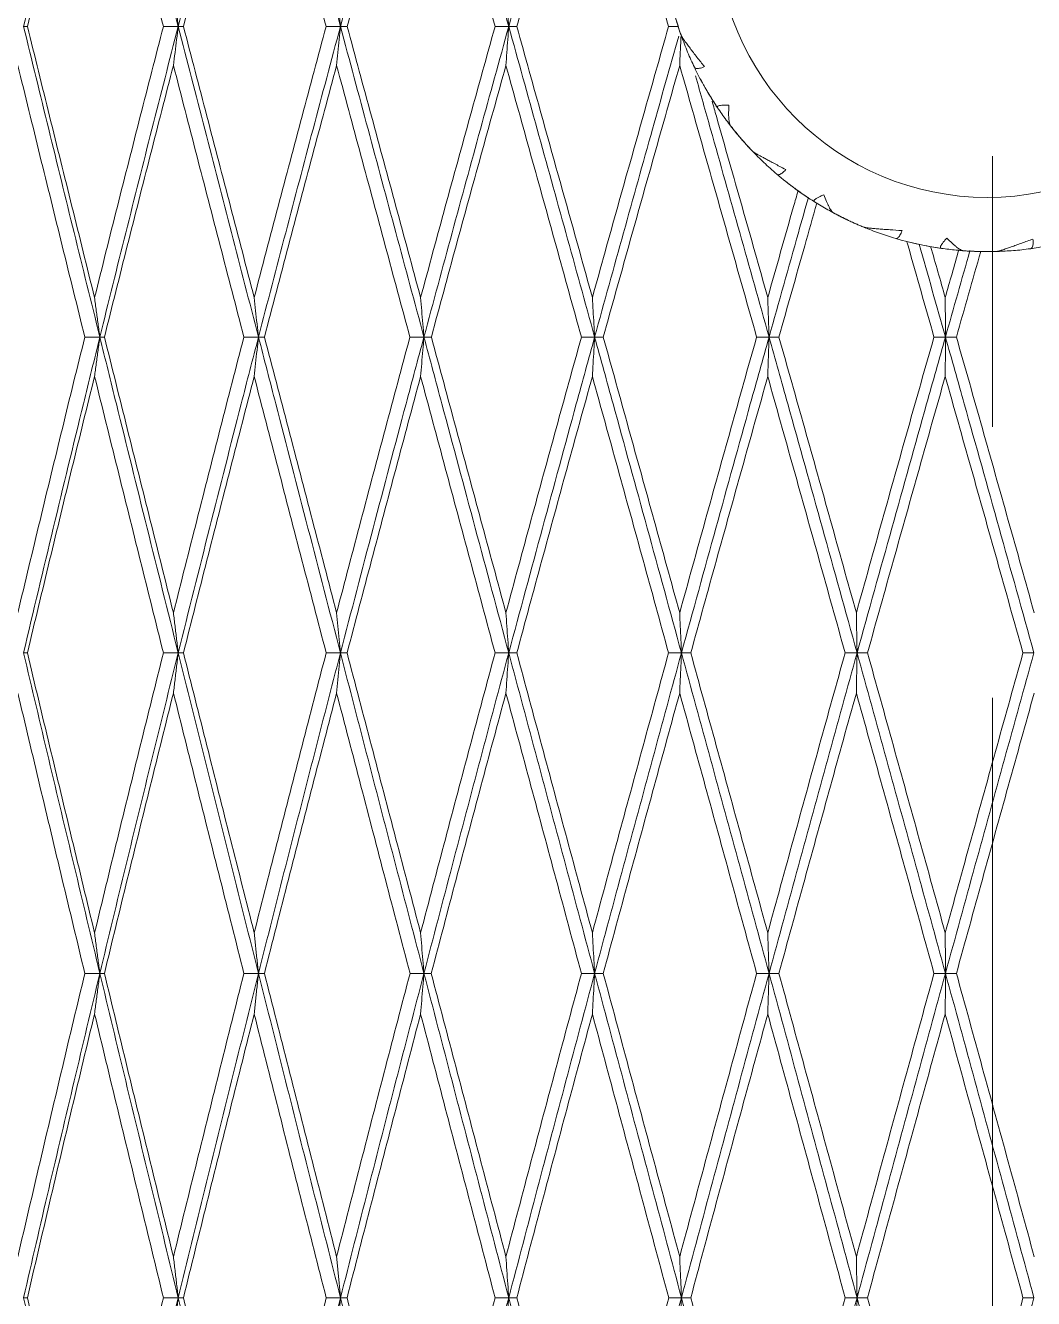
# Model space of a CAD drawing. Extents: x 1661 to 2451, y 0 to 579.
# Drawn here: x 1881.21 to 1890.52, y 438.95 to 450.7 of the extents above; entities that cross this region are included whole.
import ezdxf

# ---------------------------------------------------------------- set-up
doc = ezdxf.new("R2010")
doc.units = 0
doc.header["$LTSCALE"] = 10
doc.header["$MEASUREMENT"] = 0
doc.linetypes.add('CENTER', pattern=[2, 1.25, -0.25, 0.25, -0.25])
doc.layers.add('2', color=7, linetype='CONTINUOUS', true_color=0xffffff)
doc.layers.add('3', color=7, linetype='CONTINUOUS', true_color=0xffffff)
doc.layers.add('BODY', color=7, linetype='CONTINUOUS')

msp = doc.modelspace()

# ---------------------------------------------------------------- linework, layer by layer
at = {"layer": '2', "color": 7, "linetype": 'Continuous', "lineweight": 18}
for points in [[(1881.195, 450.695), (1881.272, 451.011), (1881.428, 451.642), (1881.663, 452.58), (1881.821, 453.199), (1881.9, 453.506)], [(1882.623, 450.695), (1882.542, 451.012), (1882.379, 451.643), (1882.138, 452.58), (1881.979, 453.198), (1881.9, 453.506)], [(1883.365, 453.506), (1883.282, 453.199), (1883.116, 452.58), (1882.869, 451.642), (1882.705, 451.011), (1882.623, 450.695)], [(1884.122, 450.695), (1884.036, 451.012), (1883.867, 451.643), (1883.614, 452.58), (1883.448, 453.198), (1883.365, 453.506)], [(1884.122, 450.695), (1884.207, 451.011), (1884.378, 451.642), (1884.635, 452.58), (1884.807, 453.199), (1884.893, 453.506)], [(1885.676, 450.695), (1885.588, 451.012), (1885.412, 451.643), (1885.151, 452.58), (1884.979, 453.198), (1884.893, 453.506)], [(1886.469, 453.506), (1886.381, 453.199), (1886.205, 452.58), (1885.94, 451.642), (1885.764, 451.011), (1885.676, 450.695)], [(1881.231, 450.695), (1881.299, 450.971), (1881.436, 451.521), (1881.643, 452.341), (1881.781, 452.883), (1881.851, 453.154)], [(1881.851, 453.154), (1881.921, 452.883), (1882.061, 452.341), (1882.272, 451.521), (1882.415, 450.971), (1882.486, 450.695)], [(1883.325, 453.154), (1883.252, 452.883), (1883.106, 452.341), (1882.889, 451.521), (1882.744, 450.971), (1882.672, 450.695)], [(1883.325, 453.154), (1883.398, 452.883), (1883.545, 452.341), (1883.766, 451.521), (1883.915, 450.971), (1883.989, 450.695)], [(1884.184, 450.695), (1884.259, 450.971), (1884.409, 451.521), (1884.635, 452.341), (1884.786, 452.883), (1884.862, 453.154)], [(1884.862, 453.154), (1884.938, 452.883), (1885.09, 452.341), (1885.319, 451.521), (1885.473, 450.971), (1885.55, 450.695)], [(1886.448, 453.154), (1886.37, 452.883), (1886.215, 452.341), (1885.982, 451.521), (1885.827, 450.971), (1885.75, 450.695)], [(1886.448, 453.154), (1886.526, 452.883), (1886.682, 452.341), (1886.916, 451.521), (1887.073, 450.971), (1887.152, 450.695)], [(1882.623, 450.695), (1882.619, 450.735), (1882.609, 450.814), (1882.594, 450.934), (1882.584, 451.013), (1882.579, 451.053)], [(1884.086, 451.053), (1884.09, 451.013), (1884.098, 450.934), (1884.11, 450.814), (1884.118, 450.735), (1884.122, 450.695)], [(1885.676, 450.695), (1885.673, 450.735), (1885.667, 450.814), (1885.658, 450.934), (1885.653, 451.013), (1885.65, 451.053)], [(1881.195, 450.695), (1881.199, 450.695), (1881.207, 450.695), (1881.219, 450.695), (1881.227, 450.695), (1881.231, 450.695)], [(1881.195, 450.695), (1881.272, 450.38), (1881.427, 449.748), (1881.661, 448.792), (1881.82, 448.15), (1881.9, 447.827)], [(1881.231, 450.695), (1881.299, 450.419), (1881.435, 449.867), (1881.642, 449.032), (1881.781, 448.473), (1881.851, 448.192)], [(1881.851, 448.192), (1881.921, 448.473), (1882.061, 449.032), (1882.273, 449.867), (1882.415, 450.419), (1882.486, 450.695)], [(1881.9, 447.827), (1881.979, 448.149), (1882.139, 448.792), (1882.38, 449.748), (1882.542, 450.38), (1882.623, 450.695)], [(1882.486, 450.695), (1882.501, 450.695), (1882.532, 450.695), (1882.578, 450.695), (1882.608, 450.695), (1882.623, 450.695)], [(1882.623, 450.695), (1882.619, 450.655), (1882.609, 450.575), (1882.594, 450.455), (1882.584, 450.375), (1882.579, 450.335)], [(1882.672, 450.695), (1882.667, 450.695), (1882.656, 450.695), (1882.64, 450.695), (1882.629, 450.695), (1882.623, 450.695)], [(1883.365, 447.827), (1883.281, 448.15), (1883.115, 448.792), (1882.868, 449.748), (1882.705, 450.38), (1882.623, 450.695)], [(1882.672, 450.695), (1882.744, 450.419), (1882.888, 449.867), (1883.106, 449.032), (1883.252, 448.473), (1883.325, 448.192)], [(1883.989, 450.695), (1883.915, 450.419), (1883.767, 449.867), (1883.545, 449.032), (1883.398, 448.473), (1883.325, 448.192)], [(1884.122, 450.695), (1884.037, 450.38), (1883.868, 449.748), (1883.616, 448.792), (1883.448, 448.149), (1883.365, 447.827)], [(1884.122, 450.695), (1884.107, 450.695), (1884.078, 450.695), (1884.033, 450.695), (1884.004, 450.695), (1883.989, 450.695)], [(1884.122, 450.695), (1884.118, 450.655), (1884.11, 450.575), (1884.098, 450.455), (1884.09, 450.375), (1884.086, 450.335)], [(1884.122, 450.695), (1884.129, 450.695), (1884.142, 450.695), (1884.163, 450.695), (1884.177, 450.695), (1884.184, 450.695)], [(1884.122, 450.695), (1884.206, 450.38), (1884.376, 449.748), (1884.633, 448.792), (1884.806, 448.15), (1884.893, 447.827)], [(1884.184, 450.695), (1884.258, 450.419), (1884.408, 449.867), (1884.634, 449.032), (1884.786, 448.473), (1884.862, 448.192)], [(1884.862, 448.192), (1884.938, 448.473), (1885.09, 449.032), (1885.319, 449.867), (1885.473, 450.419), (1885.55, 450.695)], [(1884.893, 447.827), (1884.979, 448.149), (1885.153, 448.792), (1885.414, 449.748), (1885.589, 450.38), (1885.676, 450.695)], [(1885.55, 450.695), (1885.564, 450.695), (1885.592, 450.695), (1885.634, 450.695), (1885.662, 450.695), (1885.676, 450.695)], [(1885.676, 450.695), (1885.673, 450.655), (1885.667, 450.575), (1885.658, 450.455), (1885.653, 450.375), (1885.65, 450.335)], [(1885.75, 450.695), (1885.742, 450.695), (1885.725, 450.695), (1885.701, 450.695), (1885.684, 450.695), (1885.676, 450.695)], [(1886.469, 447.827), (1886.38, 448.15), (1886.203, 448.792), (1885.938, 449.748), (1885.763, 450.38), (1885.676, 450.695)], [(1885.75, 450.695), (1885.827, 450.419), (1885.981, 449.867), (1886.214, 449.032), (1886.37, 448.473), (1886.448, 448.192)], [(1887.152, 450.695), (1887.074, 450.419), (1886.917, 449.867), (1886.682, 449.032), (1886.526, 448.473), (1886.448, 448.192)], [(1881.142, 450.335), (1881.21, 450.059), (1881.346, 449.505), (1881.552, 448.669), (1881.691, 448.108), (1881.761, 447.827)], [(1882.579, 450.335), (1882.508, 450.059), (1882.365, 449.505), (1882.153, 448.669), (1882.012, 448.108), (1881.942, 447.827)], [(1882.579, 450.335), (1882.651, 450.059), (1882.794, 449.505), (1883.011, 448.669), (1883.157, 448.108), (1883.23, 447.827)], [(1884.086, 450.335), (1884.012, 450.059), (1883.863, 449.505), (1883.641, 448.669), (1883.494, 448.108), (1883.42, 447.827)], [(1884.086, 450.335), (1884.161, 450.059), (1884.31, 449.505), (1884.536, 448.669), (1884.687, 448.108), (1884.763, 447.827)], [(1885.65, 450.335), (1885.573, 450.059), (1885.419, 449.505), (1885.189, 448.669), (1885.037, 448.108), (1884.961, 447.827)], [(1885.65, 450.335), (1885.727, 450.059), (1885.881, 449.505), (1886.113, 448.669), (1886.269, 448.108), (1886.347, 447.827)], [(1887.255, 450.335), (1887.176, 450.059), (1887.019, 449.505), (1886.784, 448.669), (1886.627, 448.108), (1886.549, 447.827)], [(1887.255, 450.335), (1887.333, 450.059), (1887.49, 449.505), (1887.727, 448.669), (1887.886, 448.108), (1887.965, 447.827)], [(1889.709, 447.827), (1889.628, 448.114), (1889.547, 448.399), (1889.467, 448.684)], [(1889.572, 448.664), (1889.617, 448.507), (1889.662, 448.35), (1889.707, 448.192)], [(1889.832, 448.631), (1889.79, 448.485), (1889.749, 448.338), (1889.707, 448.192)], [(1889.935, 448.625), (1889.86, 448.36), (1889.784, 448.094), (1889.709, 447.827)], [(1890.035, 448.617), (1889.96, 448.354), (1889.885, 448.091), (1889.81, 447.827)], [(1881.851, 448.192), (1881.856, 448.151), (1881.867, 448.07), (1881.883, 447.949), (1881.894, 447.868), (1881.9, 447.827)], [(1883.325, 448.192), (1883.329, 448.151), (1883.338, 448.07), (1883.351, 447.949), (1883.36, 447.868), (1883.365, 447.827)], [(1884.862, 448.192), (1884.865, 448.151), (1884.872, 448.07), (1884.882, 447.949), (1884.889, 447.868), (1884.893, 447.827)], [(1886.448, 448.192), (1886.45, 448.151), (1886.455, 448.07), (1886.462, 447.949), (1886.467, 447.868), (1886.469, 447.827)], [(1888.068, 448.192), (1888.069, 448.151), (1888.072, 448.07), (1888.076, 447.949), (1888.078, 447.868), (1888.08, 447.827)], [(1889.707, 448.192), (1889.707, 448.151), (1889.708, 448.07), (1889.708, 447.949), (1889.709, 447.868), (1889.709, 447.827)], [(1881.142, 445.28), (1881.21, 445.566), (1881.347, 446.135), (1881.553, 446.984), (1881.691, 447.547), (1881.761, 447.827)], [(1881.761, 447.827), (1881.776, 447.827), (1881.807, 447.827), (1881.853, 447.827), (1881.884, 447.827), (1881.9, 447.827)], [(1881.9, 447.827), (1881.894, 447.786), (1881.883, 447.705), (1881.867, 447.583), (1881.856, 447.502), (1881.851, 447.462)], [(1881.942, 447.827), (1881.937, 447.827), (1881.928, 447.827), (1881.914, 447.827), (1881.904, 447.827), (1881.9, 447.827)], [(1881.942, 447.827), (1882.012, 447.547), (1882.152, 446.984), (1882.365, 446.135), (1882.507, 445.566), (1882.579, 445.28)], [(1883.23, 447.827), (1883.157, 447.547), (1883.012, 446.984), (1882.795, 446.135), (1882.651, 445.566), (1882.579, 445.28)], [(1883.365, 447.827), (1883.35, 447.827), (1883.32, 447.827), (1883.275, 447.827), (1883.245, 447.827), (1883.23, 447.827)], [(1883.365, 447.827), (1883.36, 447.786), (1883.351, 447.705), (1883.338, 447.583), (1883.329, 447.502), (1883.325, 447.462)], [(1883.42, 447.827), (1883.414, 447.827), (1883.402, 447.827), (1883.383, 447.827), (1883.371, 447.827), (1883.365, 447.827)], [(1883.42, 447.827), (1883.493, 447.547), (1883.64, 446.984), (1883.863, 446.135), (1884.012, 445.566), (1884.086, 445.28)], [(1884.086, 445.28), (1884.161, 445.566), (1884.311, 446.135), (1884.537, 446.984), (1884.688, 447.547), (1884.763, 447.827)], [(1884.763, 447.827), (1884.778, 447.827), (1884.806, 447.827), (1884.85, 447.827), (1884.878, 447.827), (1884.893, 447.827)], [(1884.893, 447.827), (1884.889, 447.786), (1884.882, 447.705), (1884.872, 447.583), (1884.865, 447.502), (1884.862, 447.462)], [(1884.961, 447.827), (1884.953, 447.827), (1884.938, 447.827), (1884.915, 447.827), (1884.9, 447.827), (1884.893, 447.827)], [(1884.961, 447.827), (1885.037, 447.547), (1885.189, 446.984), (1885.419, 446.135), (1885.573, 445.566), (1885.65, 445.28)], [(1886.347, 447.827), (1886.269, 447.547), (1886.114, 446.984), (1885.881, 446.135), (1885.727, 445.566), (1885.65, 445.28)], [(1886.469, 447.827), (1886.456, 447.827), (1886.428, 447.827), (1886.388, 447.827), (1886.36, 447.827), (1886.347, 447.827)], [(1886.469, 447.827), (1886.467, 447.786), (1886.462, 447.705), (1886.455, 447.583), (1886.45, 447.502), (1886.448, 447.462)], [(1886.549, 447.827), (1886.54, 447.827), (1886.523, 447.827), (1886.496, 447.827), (1886.478, 447.827), (1886.469, 447.827)], [(1886.549, 447.827), (1886.627, 447.547), (1886.783, 446.984), (1887.018, 446.135), (1887.176, 445.566), (1887.255, 445.28)], [(1887.255, 445.28), (1887.333, 445.566), (1887.491, 446.135), (1887.728, 446.984), (1887.886, 447.547), (1887.965, 447.827)], [(1887.965, 447.827), (1887.978, 447.827), (1888.003, 447.827), (1888.042, 447.827), (1888.067, 447.827), (1888.08, 447.827)], [(1888.08, 447.827), (1888.078, 447.786), (1888.076, 447.705), (1888.072, 447.583), (1888.069, 447.502), (1888.068, 447.462)], [(1888.171, 447.827), (1888.161, 447.827), (1888.14, 447.827), (1888.11, 447.827), (1888.09, 447.827), (1888.08, 447.827)], [(1888.171, 447.827), (1888.25, 447.547), (1888.409, 446.984), (1888.647, 446.135), (1888.806, 445.566), (1888.886, 445.28)], [(1889.603, 447.827), (1889.523, 447.547), (1889.364, 446.984), (1889.125, 446.135), (1888.966, 445.566), (1888.886, 445.28)], [(1889.709, 447.827), (1889.697, 447.827), (1889.674, 447.827), (1889.638, 447.827), (1889.615, 447.827), (1889.603, 447.827)], [(1889.709, 447.827), (1889.709, 447.786), (1889.708, 447.705), (1889.708, 447.583), (1889.707, 447.502), (1889.707, 447.462)], [(1889.81, 447.827), (1889.799, 447.827), (1889.777, 447.827), (1889.743, 447.827), (1889.72, 447.827), (1889.709, 447.827)], [(1889.81, 447.827), (1889.89, 447.547), (1890.05, 446.984), (1890.289, 446.135), (1890.449, 445.566), (1890.529, 445.28)], [(1881.851, 447.462), (1881.781, 447.181), (1881.642, 446.617), (1881.436, 445.766), (1881.299, 445.196), (1881.23, 444.91)], [(1881.851, 447.462), (1881.921, 447.181), (1882.061, 446.617), (1882.273, 445.766), (1882.415, 445.196), (1882.486, 444.91)], [(1883.325, 447.462), (1883.252, 447.181), (1883.106, 446.617), (1882.888, 445.766), (1882.744, 445.196), (1882.672, 444.91)], [(1883.325, 447.462), (1883.398, 447.181), (1883.545, 446.617), (1883.766, 445.766), (1883.915, 445.196), (1883.99, 444.91)], [(1884.862, 447.462), (1884.786, 447.181), (1884.635, 446.617), (1884.409, 445.766), (1884.258, 445.196), (1884.183, 444.91)], [(1884.862, 447.462), (1884.938, 447.181), (1885.09, 446.617), (1885.319, 445.766), (1885.473, 445.196), (1885.55, 444.91)], [(1886.448, 447.462), (1886.37, 447.181), (1886.214, 446.617), (1885.982, 445.766), (1885.827, 445.196), (1885.75, 444.91)], [(1886.448, 447.462), (1886.526, 447.181), (1886.682, 446.617), (1886.917, 445.766), (1887.074, 445.196), (1887.152, 444.91)], [(1888.068, 447.462), (1887.989, 447.181), (1887.831, 446.617), (1887.593, 445.766), (1887.436, 445.196), (1887.357, 444.91)], [(1888.068, 447.462), (1888.147, 447.181), (1888.305, 446.617), (1888.544, 445.766), (1888.703, 445.196), (1888.783, 444.91)], [(1889.707, 447.462), (1889.627, 447.181), (1889.468, 446.617), (1889.229, 445.766), (1889.069, 445.196), (1888.989, 444.91)], [(1889.707, 447.462), (1889.786, 447.181), (1889.946, 446.617), (1890.185, 445.766), (1890.345, 445.196), (1890.425, 444.91)], [(1882.579, 445.28), (1882.584, 445.239), (1882.594, 445.157), (1882.609, 445.034), (1882.619, 444.952), (1882.623, 444.91)], [(1884.086, 445.28), (1884.09, 445.239), (1884.098, 445.157), (1884.11, 445.034), (1884.118, 444.952), (1884.122, 444.91)], [(1885.65, 445.28), (1885.653, 445.239), (1885.658, 445.157), (1885.667, 445.034), (1885.673, 444.952), (1885.676, 444.91)], [(1887.255, 445.28), (1887.256, 445.239), (1887.26, 445.157), (1887.266, 445.034), (1887.269, 444.952), (1887.271, 444.91)], [(1888.886, 445.28), (1888.887, 445.239), (1888.888, 445.157), (1888.891, 445.034), (1888.892, 444.952), (1888.893, 444.91)], [(1881.23, 444.91), (1881.226, 444.91), (1881.219, 444.91), (1881.207, 444.91), (1881.199, 444.91), (1881.195, 444.91)], [(1881.195, 444.91), (1881.272, 444.585), (1881.427, 443.931), (1881.662, 442.945), (1881.82, 442.283), (1881.9, 441.951)], [(1881.23, 444.91), (1881.298, 444.625), (1881.435, 444.054), (1881.642, 443.192), (1881.781, 442.615), (1881.851, 442.326)], [(1881.851, 442.326), (1881.921, 442.615), (1882.061, 443.192), (1882.273, 444.054), (1882.415, 444.625), (1882.486, 444.91)], [(1881.9, 441.951), (1881.979, 442.283), (1882.139, 442.944), (1882.38, 443.932), (1882.542, 444.585), (1882.623, 444.91)], [(1882.486, 444.91), (1882.502, 444.91), (1882.532, 444.91), (1882.578, 444.91), (1882.608, 444.91), (1882.623, 444.91)], [(1882.623, 444.91), (1882.619, 444.869), (1882.609, 444.787), (1882.594, 444.663), (1882.584, 444.581), (1882.579, 444.54)], [(1882.672, 444.91), (1882.667, 444.91), (1882.656, 444.91), (1882.64, 444.91), (1882.629, 444.91), (1882.623, 444.91)], [(1883.365, 441.951), (1883.281, 442.283), (1883.115, 442.945), (1882.868, 443.931), (1882.705, 444.585), (1882.623, 444.91)], [(1882.672, 444.91), (1882.744, 444.625), (1882.888, 444.054), (1883.105, 443.192), (1883.252, 442.615), (1883.325, 442.326)], [(1883.99, 444.91), (1883.915, 444.625), (1883.767, 444.054), (1883.545, 443.192), (1883.398, 442.615), (1883.325, 442.326)], [(1884.122, 444.91), (1884.037, 444.585), (1883.868, 443.932), (1883.616, 442.944), (1883.448, 442.283), (1883.365, 441.951)], [(1884.122, 444.91), (1884.107, 444.91), (1884.078, 444.91), (1884.034, 444.91), (1884.004, 444.91), (1883.99, 444.91)], [(1884.122, 444.91), (1884.118, 444.869), (1884.11, 444.787), (1884.098, 444.663), (1884.09, 444.581), (1884.086, 444.54)], [(1884.183, 444.91), (1884.177, 444.91), (1884.163, 444.91), (1884.142, 444.91), (1884.129, 444.91), (1884.122, 444.91)], [(1884.122, 444.91), (1884.206, 444.585), (1884.376, 443.931), (1884.633, 442.945), (1884.806, 442.283), (1884.893, 441.951)], [(1884.183, 444.91), (1884.258, 444.625), (1884.408, 444.054), (1884.634, 443.192), (1884.786, 442.615), (1884.862, 442.326)], [(1884.862, 442.326), (1884.938, 442.615), (1885.09, 443.192), (1885.32, 444.054), (1885.473, 444.625), (1885.55, 444.91)], [(1884.893, 441.951), (1884.979, 442.283), (1885.153, 442.944), (1885.414, 443.932), (1885.588, 444.585), (1885.676, 444.91)], [(1885.55, 444.91), (1885.564, 444.91), (1885.592, 444.91), (1885.634, 444.91), (1885.662, 444.91), (1885.676, 444.91)], [(1885.676, 444.91), (1885.673, 444.869), (1885.667, 444.787), (1885.658, 444.663), (1885.653, 444.581), (1885.65, 444.54)], [(1885.75, 444.91), (1885.742, 444.91), (1885.725, 444.91), (1885.7, 444.91), (1885.684, 444.91), (1885.676, 444.91)], [(1886.469, 441.951), (1886.38, 442.283), (1886.203, 442.945), (1885.939, 443.931), (1885.763, 444.585), (1885.676, 444.91)], [(1885.75, 444.91), (1885.827, 444.625), (1885.981, 444.054), (1886.214, 443.192), (1886.37, 442.615), (1886.448, 442.326)], [(1887.152, 444.91), (1887.074, 444.625), (1886.917, 444.054), (1886.682, 443.192), (1886.526, 442.615), (1886.448, 442.326)], [(1887.271, 444.91), (1887.182, 444.585), (1887.004, 443.932), (1886.736, 442.944), (1886.558, 442.283), (1886.469, 441.951)], [(1887.271, 444.91), (1887.258, 444.91), (1887.232, 444.91), (1887.192, 444.91), (1887.166, 444.91), (1887.152, 444.91)], [(1887.271, 444.91), (1887.269, 444.869), (1887.266, 444.787), (1887.26, 444.663), (1887.256, 444.581), (1887.255, 444.54)], [(1887.357, 444.91), (1887.347, 444.91), (1887.328, 444.91), (1887.3, 444.91), (1887.281, 444.91), (1887.271, 444.91)], [(1887.271, 444.91), (1887.36, 444.585), (1887.539, 443.931), (1887.809, 442.945), (1887.989, 442.283), (1888.08, 441.951)], [(1887.357, 444.91), (1887.435, 444.625), (1887.593, 444.054), (1887.83, 443.192), (1887.988, 442.615), (1888.068, 442.326)], [(1888.068, 442.326), (1888.147, 442.615), (1888.306, 443.192), (1888.544, 444.054), (1888.703, 444.625), (1888.783, 444.91)], [(1888.08, 441.951), (1888.17, 442.283), (1888.351, 442.944), (1888.622, 443.932), (1888.803, 444.585), (1888.893, 444.91)], [(1888.783, 444.91), (1888.795, 444.91), (1888.819, 444.91), (1888.856, 444.91), (1888.881, 444.91), (1888.893, 444.91)], [(1888.893, 444.91), (1888.892, 444.869), (1888.891, 444.787), (1888.888, 444.663), (1888.887, 444.581), (1888.886, 444.54)], [(1889.709, 441.951), (1889.618, 442.283), (1889.436, 442.945), (1889.164, 443.931), (1888.983, 444.585), (1888.893, 444.91)], [(1888.989, 444.91), (1888.979, 444.91), (1888.957, 444.91), (1888.925, 444.91), (1888.904, 444.91), (1888.893, 444.91)], [(1888.989, 444.91), (1889.069, 444.625), (1889.228, 444.054), (1889.467, 443.192), (1889.627, 442.615), (1889.707, 442.326)], [(1890.425, 444.91), (1890.345, 444.625), (1890.186, 444.054), (1889.946, 443.192), (1889.787, 442.615), (1889.707, 442.326)], [(1890.526, 444.91), (1890.436, 444.585), (1890.254, 443.932), (1889.982, 442.944), (1889.8, 442.283), (1889.709, 441.951)], [(1890.526, 444.91), (1890.515, 444.91), (1890.492, 444.91), (1890.459, 444.91), (1890.436, 444.91), (1890.425, 444.91)], [(1881.142, 444.54), (1881.21, 444.254), (1881.346, 443.682), (1881.552, 442.819), (1881.691, 442.241), (1881.761, 441.951)], [(1882.579, 444.54), (1882.508, 444.254), (1882.365, 443.682), (1882.153, 442.819), (1882.012, 442.241), (1881.942, 441.951)], [(1882.579, 444.54), (1882.651, 444.254), (1882.794, 443.682), (1883.011, 442.819), (1883.157, 442.241), (1883.23, 441.951)], [(1884.086, 444.54), (1884.012, 444.254), (1883.863, 443.682), (1883.641, 442.819), (1883.493, 442.241), (1883.42, 441.951)], [(1884.086, 444.54), (1884.161, 444.254), (1884.311, 443.682), (1884.536, 442.819), (1884.688, 442.241), (1884.764, 441.951)], [(1885.65, 444.54), (1885.573, 444.254), (1885.419, 443.682), (1885.189, 442.819), (1885.037, 442.241), (1884.96, 441.951)], [(1885.65, 444.54), (1885.727, 444.254), (1885.881, 443.682), (1886.113, 442.819), (1886.269, 442.241), (1886.347, 441.951)], [(1887.255, 444.54), (1887.176, 444.254), (1887.019, 443.682), (1886.784, 442.819), (1886.627, 442.241), (1886.549, 441.951)], [(1887.255, 444.54), (1887.333, 444.254), (1887.491, 443.682), (1887.727, 442.819), (1887.886, 442.241), (1887.965, 441.951)], [(1888.886, 444.54), (1888.806, 444.254), (1888.647, 443.682), (1888.409, 442.819), (1888.25, 442.241), (1888.171, 441.951)], [(1888.886, 444.54), (1888.965, 444.254), (1889.125, 443.682), (1889.364, 442.819), (1889.523, 442.241), (1889.603, 441.951)], [(1890.529, 444.54), (1890.449, 444.254), (1890.289, 443.682), (1890.05, 442.819), (1889.89, 442.241), (1889.81, 441.951)], [(1881.851, 442.326), (1881.856, 442.284), (1881.867, 442.201), (1881.883, 442.076), (1881.894, 441.993), (1881.9, 441.951)], [(1883.325, 442.326), (1883.329, 442.284), (1883.338, 442.201), (1883.351, 442.076), (1883.36, 441.993), (1883.365, 441.951)], [(1884.862, 442.326), (1884.865, 442.284), (1884.872, 442.201), (1884.882, 442.076), (1884.889, 441.993), (1884.893, 441.951)], [(1886.448, 442.326), (1886.45, 442.284), (1886.455, 442.201), (1886.462, 442.076), (1886.467, 441.993), (1886.469, 441.951)], [(1888.068, 442.326), (1888.069, 442.284), (1888.072, 442.201), (1888.076, 442.076), (1888.078, 441.993), (1888.08, 441.951)], [(1889.707, 442.326), (1889.707, 442.284), (1889.708, 442.201), (1889.708, 442.076), (1889.709, 441.993), (1889.709, 441.951)], [(1881.142, 439.335), (1881.21, 439.627), (1881.347, 440.211), (1881.553, 441.083), (1881.691, 441.662), (1881.761, 441.951)], [(1881.195, 438.956), (1881.272, 439.291), (1881.427, 439.96), (1881.663, 440.959), (1881.82, 441.621), (1881.9, 441.951)], [(1881.761, 441.951), (1881.776, 441.951), (1881.807, 441.951), (1881.853, 441.951), (1881.884, 441.951), (1881.9, 441.951)], [(1881.9, 441.951), (1881.894, 441.909), (1881.883, 441.826), (1881.867, 441.701), (1881.856, 441.618), (1881.851, 441.576)], [(1881.942, 441.951), (1881.937, 441.951), (1881.928, 441.951), (1881.914, 441.951), (1881.904, 441.951), (1881.9, 441.951)], [(1881.9, 441.951), (1881.979, 441.621), (1882.138, 440.958), (1882.379, 439.96), (1882.542, 439.292), (1882.623, 438.956)], [(1881.942, 441.951), (1882.012, 441.662), (1882.152, 441.083), (1882.365, 440.211), (1882.507, 439.627), (1882.579, 439.335)], [(1883.23, 441.951), (1883.157, 441.662), (1883.012, 441.083), (1882.795, 440.211), (1882.651, 439.627), (1882.579, 439.335)], [(1883.365, 441.951), (1883.282, 441.621), (1883.116, 440.959), (1882.869, 439.96), (1882.705, 439.291), (1882.623, 438.956)], [(1883.365, 441.951), (1883.35, 441.951), (1883.32, 441.951), (1883.275, 441.951), (1883.245, 441.951), (1883.23, 441.951)], [(1883.365, 441.951), (1883.36, 441.909), (1883.351, 441.826), (1883.338, 441.701), (1883.329, 441.618), (1883.325, 441.576)], [(1883.42, 441.951), (1883.414, 441.951), (1883.401, 441.951), (1883.383, 441.951), (1883.371, 441.951), (1883.365, 441.951)], [(1884.122, 438.956), (1884.037, 439.292), (1883.867, 439.96), (1883.615, 440.958), (1883.448, 441.621), (1883.365, 441.951)], [(1883.42, 441.951), (1883.493, 441.662), (1883.64, 441.083), (1883.863, 440.211), (1884.012, 439.627), (1884.086, 439.335)], [(1884.086, 439.335), (1884.161, 439.627), (1884.311, 440.211), (1884.537, 441.083), (1884.688, 441.662), (1884.764, 441.951)], [(1884.122, 438.956), (1884.207, 439.291), (1884.377, 439.96), (1884.634, 440.959), (1884.807, 441.621), (1884.893, 441.951)], [(1884.764, 441.951), (1884.778, 441.951), (1884.807, 441.951), (1884.85, 441.951), (1884.878, 441.951), (1884.893, 441.951)], [(1884.893, 441.951), (1884.889, 441.909), (1884.882, 441.826), (1884.872, 441.701), (1884.865, 441.618), (1884.862, 441.576)], [(1884.96, 441.951), (1884.953, 441.951), (1884.938, 441.951), (1884.915, 441.951), (1884.9, 441.951), (1884.893, 441.951)], [(1884.893, 441.951), (1884.979, 441.621), (1885.152, 440.958), (1885.413, 439.96), (1885.588, 439.292), (1885.676, 438.956)], [(1884.96, 441.951), (1885.036, 441.662), (1885.189, 441.083), (1885.419, 440.211), (1885.573, 439.627), (1885.65, 439.335)], [(1886.347, 441.951), (1886.269, 441.662), (1886.114, 441.083), (1885.881, 440.211), (1885.727, 439.627), (1885.65, 439.335)], [(1886.469, 441.951), (1886.381, 441.621), (1886.204, 440.959), (1885.939, 439.96), (1885.764, 439.291), (1885.676, 438.956)], [(1886.469, 441.951), (1886.456, 441.951), (1886.428, 441.951), (1886.388, 441.951), (1886.36, 441.951), (1886.347, 441.951)], [(1886.469, 441.951), (1886.467, 441.909), (1886.462, 441.826), (1886.455, 441.701), (1886.45, 441.618), (1886.448, 441.576)], [(1886.549, 441.951), (1886.54, 441.951), (1886.522, 441.951), (1886.496, 441.951), (1886.478, 441.951), (1886.469, 441.951)], [(1887.271, 438.956), (1887.182, 439.292), (1887.003, 439.96), (1886.735, 440.958), (1886.558, 441.621), (1886.469, 441.951)], [(1886.549, 441.951), (1886.627, 441.662), (1886.783, 441.083), (1887.018, 440.211), (1887.176, 439.627), (1887.255, 439.335)], [(1887.255, 439.335), (1887.333, 439.627), (1887.491, 440.211), (1887.728, 441.083), (1887.886, 441.662), (1887.965, 441.951)], [(1887.271, 438.956), (1887.361, 439.291), (1887.54, 439.96), (1887.81, 440.959), (1887.99, 441.621), (1888.08, 441.951)], [(1887.965, 441.951), (1887.978, 441.951), (1888.003, 441.951), (1888.042, 441.951), (1888.067, 441.951), (1888.08, 441.951)], [(1888.08, 441.951), (1888.078, 441.909), (1888.076, 441.826), (1888.072, 441.701), (1888.069, 441.618), (1888.068, 441.576)], [(1888.171, 441.951), (1888.161, 441.951), (1888.14, 441.951), (1888.11, 441.951), (1888.09, 441.951), (1888.08, 441.951)], [(1888.08, 441.951), (1888.17, 441.621), (1888.35, 440.958), (1888.621, 439.96), (1888.802, 439.292), (1888.893, 438.956)], [(1888.171, 441.951), (1888.25, 441.662), (1888.408, 441.083), (1888.647, 440.211), (1888.806, 439.627), (1888.886, 439.335)], [(1889.603, 441.951), (1889.524, 441.662), (1889.364, 441.083), (1889.125, 440.211), (1888.966, 439.627), (1888.886, 439.335)], [(1889.709, 441.951), (1889.619, 441.621), (1889.437, 440.959), (1889.165, 439.96), (1888.984, 439.291), (1888.893, 438.956)], [(1889.709, 441.951), (1889.697, 441.951), (1889.674, 441.951), (1889.639, 441.951), (1889.615, 441.951), (1889.603, 441.951)], [(1889.709, 441.951), (1889.709, 441.909), (1889.708, 441.826), (1889.708, 441.701), (1889.707, 441.618), (1889.707, 441.576)], [(1889.81, 441.951), (1889.799, 441.951), (1889.777, 441.951), (1889.743, 441.951), (1889.72, 441.951), (1889.709, 441.951)], [(1890.526, 438.956), (1890.435, 439.292), (1890.253, 439.96), (1889.981, 440.958), (1889.8, 441.621), (1889.709, 441.951)], [(1889.81, 441.951), (1889.89, 441.662), (1890.049, 441.083), (1890.289, 440.211), (1890.449, 439.627), (1890.529, 439.335)], [(1881.851, 441.576), (1881.781, 441.287), (1881.642, 440.707), (1881.435, 439.834), (1881.299, 439.249), (1881.23, 438.956)], [(1881.851, 441.576), (1881.921, 441.287), (1882.061, 440.707), (1882.273, 439.834), (1882.415, 439.249), (1882.487, 438.956)], [(1883.325, 441.576), (1883.252, 441.287), (1883.106, 440.707), (1882.888, 439.834), (1882.744, 439.249), (1882.672, 438.956)], [(1883.325, 441.576), (1883.398, 441.287), (1883.545, 440.707), (1883.766, 439.834), (1883.915, 439.249), (1883.99, 438.956)], [(1884.862, 441.576), (1884.786, 441.287), (1884.635, 440.707), (1884.408, 439.834), (1884.258, 439.249), (1884.183, 438.956)], [(1884.862, 441.576), (1884.938, 441.287), (1885.09, 440.707), (1885.319, 439.834), (1885.473, 439.249), (1885.55, 438.956)], [(1886.448, 441.576), (1886.37, 441.287), (1886.214, 440.707), (1885.982, 439.834), (1885.827, 439.249), (1885.75, 438.956)], [(1886.448, 441.576), (1886.526, 441.287), (1886.682, 440.707), (1886.917, 439.834), (1887.074, 439.249), (1887.153, 438.956)], [(1888.068, 441.576), (1887.989, 441.287), (1887.83, 440.707), (1887.593, 439.834), (1887.435, 439.249), (1887.357, 438.956)], [(1888.068, 441.576), (1888.147, 441.287), (1888.306, 440.707), (1888.544, 439.834), (1888.703, 439.249), (1888.783, 438.956)], [(1889.707, 441.576), (1889.627, 441.287), (1889.468, 440.707), (1889.228, 439.834), (1889.069, 439.249), (1888.989, 438.956)], [(1889.707, 441.576), (1889.787, 441.287), (1889.946, 440.707), (1890.185, 439.834), (1890.345, 439.249), (1890.425, 438.956)], [(1882.579, 439.335), (1882.584, 439.293), (1882.594, 439.209), (1882.609, 439.083), (1882.619, 438.999), (1882.623, 438.956)], [(1884.086, 439.335), (1884.09, 439.293), (1884.098, 439.209), (1884.11, 439.083), (1884.118, 438.999), (1884.122, 438.956)], [(1885.65, 439.335), (1885.653, 439.293), (1885.658, 439.209), (1885.667, 439.083), (1885.673, 438.999), (1885.676, 438.956)], [(1887.255, 439.335), (1887.256, 439.293), (1887.26, 439.209), (1887.266, 439.083), (1887.269, 438.999), (1887.271, 438.956)], [(1888.886, 439.335), (1888.887, 439.293), (1888.888, 439.209), (1888.891, 439.083), (1888.892, 438.999), (1888.893, 438.956)], [(1881.195, 438.956), (1881.199, 438.956), (1881.207, 438.956), (1881.218, 438.956), (1881.226, 438.956), (1881.23, 438.956)], [(1881.9, 435.933), (1881.82, 436.271), (1881.662, 436.946), (1881.427, 437.953), (1881.272, 438.622), (1881.195, 438.956)], [(1881.23, 438.956), (1881.298, 438.664), (1881.435, 438.079), (1881.642, 437.199), (1881.781, 436.61), (1881.851, 436.315)], [(1881.851, 436.315), (1881.921, 436.61), (1882.061, 437.199), (1882.273, 438.079), (1882.415, 438.664), (1882.487, 438.956)], [(1881.9, 435.933), (1881.979, 436.271), (1882.139, 436.945), (1882.38, 437.953), (1882.542, 438.622), (1882.623, 438.956)], [(1882.487, 438.956), (1882.502, 438.956), (1882.532, 438.956), (1882.578, 438.956), (1882.608, 438.956), (1882.623, 438.956)], [(1882.579, 438.578), (1882.584, 438.62), (1882.594, 438.704), (1882.609, 438.83), (1882.619, 438.914), (1882.623, 438.956)], [(1882.672, 438.956), (1882.667, 438.956), (1882.656, 438.956), (1882.64, 438.956), (1882.629, 438.956), (1882.623, 438.956)], [(1882.623, 438.956), (1882.705, 438.622), (1882.868, 437.953), (1883.115, 436.946), (1883.281, 436.271), (1883.365, 435.933)], [(1882.672, 438.956), (1882.744, 438.664), (1882.888, 438.079), (1883.105, 437.199), (1883.252, 436.61), (1883.325, 436.315)], [(1883.99, 438.956), (1883.915, 438.664), (1883.767, 438.079), (1883.545, 437.199), (1883.398, 436.61), (1883.325, 436.315)], [(1884.122, 438.956), (1884.037, 438.622), (1883.868, 437.953), (1883.615, 436.945), (1883.448, 436.271), (1883.365, 435.933)], [(1884.122, 438.956), (1884.107, 438.956), (1884.078, 438.956), (1884.034, 438.956), (1884.004, 438.956), (1883.99, 438.956)], [(1884.122, 438.956), (1884.118, 438.914), (1884.11, 438.83), (1884.098, 438.704), (1884.09, 438.62), (1884.086, 438.578)], [(1884.122, 438.956), (1884.129, 438.956), (1884.142, 438.956), (1884.163, 438.956), (1884.176, 438.956), (1884.183, 438.956)], [(1884.893, 435.933), (1884.806, 436.271), (1884.634, 436.946), (1884.377, 437.953), (1884.207, 438.622), (1884.122, 438.956)], [(1884.183, 438.956), (1884.258, 438.664), (1884.408, 438.079), (1884.634, 437.199), (1884.786, 436.61), (1884.862, 436.315)], [(1884.862, 436.315), (1884.938, 436.61), (1885.09, 437.199), (1885.32, 438.079), (1885.473, 438.664), (1885.55, 438.956)], [(1884.893, 435.933), (1884.979, 436.271), (1885.153, 436.945), (1885.414, 437.953), (1885.588, 438.622), (1885.676, 438.956)], [(1885.55, 438.956), (1885.564, 438.956), (1885.592, 438.956), (1885.634, 438.956), (1885.662, 438.956), (1885.676, 438.956)], [(1885.65, 438.578), (1885.653, 438.62), (1885.658, 438.704), (1885.667, 438.83), (1885.673, 438.914), (1885.676, 438.956)], [(1885.75, 438.956), (1885.741, 438.956), (1885.725, 438.956), (1885.7, 438.956), (1885.684, 438.956), (1885.676, 438.956)], [(1885.676, 438.956), (1885.763, 438.622), (1885.939, 437.953), (1886.203, 436.946), (1886.38, 436.271), (1886.469, 435.933)], [(1885.75, 438.956), (1885.827, 438.664), (1885.981, 438.079), (1886.214, 437.199), (1886.37, 436.61), (1886.448, 436.315)], [(1887.153, 438.956), (1887.074, 438.664), (1886.917, 438.079), (1886.682, 437.199), (1886.526, 436.61), (1886.448, 436.315)], [(1887.271, 438.956), (1887.182, 438.622), (1887.003, 437.953), (1886.736, 436.945), (1886.558, 436.271), (1886.469, 435.933)], [(1887.271, 438.956), (1887.258, 438.956), (1887.232, 438.956), (1887.192, 438.956), (1887.166, 438.956), (1887.153, 438.956)], [(1887.271, 438.956), (1887.269, 438.914), (1887.266, 438.83), (1887.26, 438.704), (1887.256, 438.62), (1887.255, 438.578)], [(1887.271, 438.956), (1887.281, 438.956), (1887.3, 438.956), (1887.328, 438.956), (1887.347, 438.956), (1887.357, 438.956)], [(1888.08, 435.933), (1887.989, 436.271), (1887.809, 436.946), (1887.54, 437.953), (1887.361, 438.622), (1887.271, 438.956)], [(1887.357, 438.956), (1887.435, 438.664), (1887.593, 438.079), (1887.83, 437.199), (1887.988, 436.61), (1888.068, 436.315)], [(1888.068, 436.315), (1888.147, 436.61), (1888.306, 437.199), (1888.544, 438.079), (1888.703, 438.664), (1888.783, 438.956)], [(1888.08, 435.933), (1888.17, 436.271), (1888.351, 436.945), (1888.622, 437.953), (1888.803, 438.622), (1888.893, 438.956)], [(1888.783, 438.956), (1888.795, 438.956), (1888.82, 438.956), (1888.856, 438.956), (1888.881, 438.956), (1888.893, 438.956)], [(1888.886, 438.578), (1888.887, 438.62), (1888.888, 438.704), (1888.891, 438.83), (1888.892, 438.914), (1888.893, 438.956)], [(1888.989, 438.956), (1888.978, 438.956), (1888.957, 438.956), (1888.925, 438.956), (1888.904, 438.956), (1888.893, 438.956)], [(1888.893, 438.956), (1888.983, 438.622), (1889.165, 437.953), (1889.436, 436.946), (1889.618, 436.271), (1889.709, 435.933)], [(1888.989, 438.956), (1889.069, 438.664), (1889.228, 438.079), (1889.467, 437.199), (1889.627, 436.61), (1889.707, 436.315)], [(1890.425, 438.956), (1890.345, 438.664), (1890.186, 438.079), (1889.946, 437.199), (1889.787, 436.61), (1889.707, 436.315)], [(1890.526, 438.956), (1890.435, 438.622), (1890.254, 437.953), (1889.982, 436.945), (1889.8, 436.271), (1889.709, 435.933)], [(1890.526, 438.956), (1890.515, 438.956), (1890.492, 438.956), (1890.459, 438.956), (1890.436, 438.956), (1890.425, 438.956)]]:
    msp.add_open_spline(points, degree=3, dxfattribs=at)
for points, knots in [([(1887.246, 450.606), (1887.165, 450.321), (1886.995, 449.719), (1886.736, 448.792), (1886.558, 448.149), (1886.469, 447.827)], [0, 0, 0, 0, 0.311861, 0.655931, 1, 1, 1, 1]), ([(1887.241, 450.695), (1887.238, 450.695), (1887.221, 450.695), (1887.192, 450.695), (1887.165, 450.695), (1887.152, 450.695)], [0, 0, 0, 0, 0.102261, 0.55113, 1, 1, 1, 1]), ([(1887.267, 450.605), (1887.267, 450.595), (1887.264, 450.545), (1887.26, 450.455), (1887.256, 450.375), (1887.255, 450.335)], [0, 0, 0, 0, 0.111649, 0.555825, 1, 1, 1, 1]), ([(1887.401, 450.238), (1887.447, 450.075), (1887.583, 449.594), (1887.809, 448.792), (1887.989, 448.15), (1888.08, 447.827)], [0, 0, 0, 0, 0.205507, 0.602753, 1, 1, 1, 1]), ([(1887.553, 450.006), (1887.567, 449.959), (1887.659, 449.635), (1887.83, 449.032), (1887.989, 448.473), (1888.068, 448.192)], [0, 0, 0, 0, 0.077697, 0.538849, 1, 1, 1, 1]), ([(1888.068, 448.192), (1888.147, 448.473), (1888.24, 448.801), (1888.334, 449.129), (1888.348, 449.178)], [0, 0, 0, 0, 0.85112, 1, 1, 1, 1]), ([(1888.08, 447.827), (1888.17, 448.149), (1888.291, 448.579), (1888.412, 449.007), (1888.443, 449.115)], [0, 0, 0, 0, 0.747253, 1, 1, 1, 1]), ([(1888.521, 449.063), (1888.484, 448.932), (1888.367, 448.521), (1888.25, 448.108), (1888.171, 447.827)], [0, 0, 0, 0, 0.32027, 1, 1, 1, 1]), ([(1889.352, 448.708), (1889.356, 448.695), (1889.44, 448.402), (1889.523, 448.108), (1889.603, 447.827)], [0, 0, 0, 0, 0.04489, 1, 1, 1, 1]), ([(1881.195, 444.91), (1881.377, 445.681), (1881.611, 446.655), (1881.849, 447.622), (1881.9, 447.827)], [0, 0, 0, 0, 0.786882, 1, 1, 1, 1]), ([(1881.9, 447.827), (1881.95, 447.622), (1882.189, 446.655), (1882.431, 445.681), (1882.623, 444.91)], [0, 0, 0, 0, 0.213118, 1, 1, 1, 1]), ([(1883.365, 447.827), (1883.311, 447.622), (1883.062, 446.655), (1882.816, 445.681), (1882.623, 444.91)], [0, 0, 0, 0, 0.213119, 1, 1, 1, 1]), ([(1884.122, 444.91), (1883.921, 445.681), (1883.668, 446.655), (1883.418, 447.622), (1883.365, 447.827)], [0, 0, 0, 0, 0.786882, 1, 1, 1, 1]), ([(1884.122, 444.91), (1884.322, 445.681), (1884.579, 446.655), (1884.837, 447.622), (1884.893, 447.827)], [0, 0, 0, 0, 0.786882, 1, 1, 1, 1]), ([(1884.893, 447.827), (1884.948, 447.622), (1885.207, 446.655), (1885.469, 445.681), (1885.676, 444.91)], [0, 0, 0, 0, 0.213118, 1, 1, 1, 1]), ([(1886.469, 447.827), (1886.413, 447.622), (1886.147, 446.655), (1885.883, 445.681), (1885.676, 444.91)], [0, 0, 0, 0, 0.213119, 1, 1, 1, 1]), ([(1887.271, 444.91), (1887.06, 445.681), (1886.792, 446.655), (1886.526, 447.622), (1886.469, 447.827)], [0, 0, 0, 0, 0.786882, 1, 1, 1, 1]), ([(1887.271, 444.91), (1887.483, 445.681), (1887.752, 446.655), (1888.022, 447.622), (1888.08, 447.827)], [0, 0, 0, 0, 0.786882, 1, 1, 1, 1]), ([(1888.08, 447.827), (1888.137, 447.622), (1888.408, 446.655), (1888.679, 445.681), (1888.893, 444.91)], [0, 0, 0, 0, 0.213118, 1, 1, 1, 1]), ([(1889.709, 447.827), (1889.651, 447.622), (1889.379, 446.655), (1889.107, 445.681), (1888.893, 444.91)], [0, 0, 0, 0, 0.213119, 1, 1, 1, 1]), ([(1890.526, 444.91), (1890.312, 445.681), (1890.039, 446.655), (1889.767, 447.622), (1889.709, 447.827)], [0, 0, 0, 0, 0.786882, 1, 1, 1, 1])]:
    msp.add_open_spline(points, degree=3, knots=knots, dxfattribs=at)
at = {"layer": '3', "color": 7, "linetype": 'Continuous', "lineweight": 18}
msp.add_line((1887.278, 450.587), (1887.275, 450.594), dxfattribs=at)
at = {"layer": '3', "color": 7, "linetype": 'Continuous', "lineweight": 13}
msp.add_arc((1890.095, 451.616), 2.5, 180, 0, dxfattribs=at)
at = {"layer": '3', "color": 7, "linetype": 'Continuous', "lineweight": 18}
for start, end in [(205.6265, 213.8782), (229.6265, 237.8782), (253.6265, 261.8782), (277.6265, 285.8782)]:
    msp.add_arc((1890.095, 451.616), 3, start, end, dxfattribs=at)
for points, weights in [([(1887.27, 450.607), (1887.218, 450.754), (1887.181, 450.905)], [1, 0.99866113057, 1]), ([(1887.925, 449.545), (1887.817, 449.658), (1887.722, 449.781)], [1, 0.99866113057, 1]), ([(1888.955, 448.841), (1888.811, 448.901), (1888.674, 448.974)], [1, 0.99866113057, 1]), ([(1890.182, 448.617), (1890.026, 448.613), (1889.871, 448.624)], [1, 0.998661130571, 1])]:
    msp.add_rational_spline(points, weights, degree=2, dxfattribs=at)
for points in [[(1887.239, 450.7), (1887.225, 450.741), (1887.213, 450.782), (1887.202, 450.823)], [(1887.271, 450.606), (1887.259, 450.637), (1887.249, 450.668), (1887.239, 450.7)], [(1887.391, 450.318), (1887.369, 450.363), (1887.327, 450.456), (1887.289, 450.555), (1887.271, 450.605)], [(1887.391, 450.318), (1887.393, 450.312), (1887.404, 450.305), (1887.436, 450.306), (1887.466, 450.316), (1887.483, 450.324)], [(1887.494, 450.122), (1887.476, 450.153), (1887.459, 450.184), (1887.442, 450.215)], [(1887.544, 450.038), (1887.527, 450.066), (1887.51, 450.094), (1887.494, 450.122)], [(1887.59, 449.965), (1887.574, 449.99), (1887.559, 450.013), (1887.545, 450.037)], [(1887.605, 449.944), (1887.603, 449.947), (1887.601, 449.952), (1887.607, 449.959), (1887.621, 449.965), (1887.643, 449.968), (1887.672, 449.969), (1887.696, 449.969), (1887.709, 449.968)], [(1887.772, 449.718), (1887.741, 449.756), (1887.683, 449.831), (1887.63, 449.906), (1887.605, 449.944)], [(1887.8, 449.684), (1887.791, 449.695), (1887.782, 449.705), (1887.774, 449.716)], [(1887.859, 449.617), (1887.829, 449.65), (1887.801, 449.683), (1887.775, 449.715)], [(1887.926, 449.544), (1887.903, 449.568), (1887.88, 449.592), (1887.859, 449.617)], [(1888.235, 449.373), (1888.214, 449.383), (1888.177, 449.403), (1888.129, 449.429), (1888.087, 449.451), (1888.051, 449.471), (1888.02, 449.488), (1887.992, 449.503), (1887.968, 449.517), (1887.948, 449.529), (1887.932, 449.539), (1887.926, 449.544), (1887.925, 449.545)], [(1888.152, 449.33), (1888.109, 449.367), (1888.029, 449.44), (1887.959, 449.51), (1887.926, 449.544)], [(1887.942, 449.527), (1887.939, 449.53), (1887.937, 449.533), (1887.934, 449.535)], [(1888.152, 449.33), (1888.157, 449.326), (1888.17, 449.324), (1888.199, 449.338), (1888.222, 449.359), (1888.235, 449.373)], [(1888.327, 449.193), (1888.299, 449.213), (1888.271, 449.234), (1888.244, 449.256)], [(1888.407, 449.137), (1888.38, 449.155), (1888.353, 449.174), (1888.327, 449.193)], [(1888.477, 449.09), (1888.454, 449.105), (1888.431, 449.12), (1888.408, 449.136)], [(1888.585, 449.14), (1888.573, 449.135), (1888.551, 449.126), (1888.525, 449.113), (1888.507, 449.101), (1888.496, 449.091), (1888.494, 449.082), (1888.497, 449.077), (1888.5, 449.075)], [(1888.744, 448.937), (1888.704, 448.958), (1888.622, 449.001), (1888.541, 449.05), (1888.5, 449.075)], [(1888.785, 448.918), (1888.772, 448.924), (1888.76, 448.93), (1888.747, 448.936)], [(1888.865, 448.88), (1888.825, 448.898), (1888.787, 448.916), (1888.748, 448.935)], [(1888.956, 448.841), (1888.926, 448.853), (1888.895, 448.866), (1888.865, 448.88)], [(1889.25, 448.738), (1889.198, 448.753), (1889.098, 448.785), (1889.003, 448.822), (1888.957, 448.841)], [(1888.978, 448.832), (1888.974, 448.833), (1888.971, 448.835), (1888.967, 448.836)], [(1889.25, 448.738), (1889.256, 448.736), (1889.269, 448.739), (1889.289, 448.764), (1889.302, 448.793), (1889.308, 448.81)], [(1889.465, 448.683), (1889.431, 448.69), (1889.398, 448.698), (1889.364, 448.707)], [(1889.723, 448.74), (1889.714, 448.731), (1889.698, 448.713), (1889.679, 448.691), (1889.667, 448.672), (1889.662, 448.658), (1889.663, 448.649), (1889.668, 448.647), (1889.672, 448.646)], [(1890.494, 448.643), (1890.5, 448.643), (1890.511, 448.652), (1890.519, 448.682), (1890.519, 448.714), (1890.517, 448.732)], [(1889.561, 448.664), (1889.529, 448.67), (1889.497, 448.676), (1889.465, 448.683)], [(1889.642, 448.651), (1889.615, 448.655), (1889.589, 448.659), (1889.562, 448.664)], [(1889.951, 448.619), (1889.902, 448.622), (1889.806, 448.629), (1889.716, 448.64), (1889.672, 448.646)], [(1889.995, 448.618), (1889.982, 448.618), (1889.968, 448.619), (1889.954, 448.619)], [(1890.084, 448.616), (1890.041, 448.616), (1889.998, 448.617), (1889.955, 448.619)], [(1890.184, 448.617), (1890.15, 448.616), (1890.117, 448.616), (1890.084, 448.616)], [(1890.494, 448.643), (1890.44, 448.635), (1890.336, 448.624), (1890.234, 448.619), (1890.184, 448.617)], [(1890.208, 448.618), (1890.204, 448.618), (1890.2, 448.618), (1890.195, 448.618)]]:
    msp.add_open_spline(points, degree=3, dxfattribs=at)
for points, knots in [([(1887.483, 450.324), (1887.46, 450.353), (1887.437, 450.382), (1887.403, 450.425), (1887.392, 450.439), (1887.371, 450.467), (1887.361, 450.48), (1887.341, 450.506), (1887.332, 450.519), (1887.318, 450.537), (1887.314, 450.543), (1887.305, 450.554), (1887.298, 450.565), (1887.291, 450.575), (1887.284, 450.584), (1887.282, 450.588), (1887.277, 450.595), (1887.275, 450.598), (1887.272, 450.604), (1887.271, 450.606), (1887.27, 450.607)], [0, 0, 0, 0, 0.25, 0.25, 0.375, 0.375, 0.5, 0.5, 0.625, 0.625, 0.6875, 0.6875, 0.75, 0.8125, 0.8125, 0.875, 0.875, 0.9375, 0.9375, 1, 1, 1, 1]), ([(1887.722, 449.781), (1887.719, 449.786), (1887.716, 449.794), (1887.712, 449.811), (1887.711, 449.817), (1887.709, 449.831), (1887.708, 449.839), (1887.707, 449.863), (1887.706, 449.882), (1887.707, 449.923), (1887.708, 449.945), (1887.709, 449.968)], [0, 0, 0, 0, 0.25, 0.25, 0.375, 0.375, 0.5, 0.5, 0.75, 0.75, 1, 1, 1, 1]), ([(1888.585, 449.14), (1888.594, 449.118), (1888.602, 449.098), (1888.614, 449.07), (1888.618, 449.061), (1888.626, 449.044), (1888.63, 449.036), (1888.641, 449.014), (1888.649, 449.002), (1888.659, 448.988), (1888.662, 448.984), (1888.668, 448.978), (1888.671, 448.976), (1888.674, 448.974)], [0, 0, 0, 0, 0.25, 0.25, 0.375, 0.375, 0.5, 0.5, 0.75, 0.75, 0.875, 0.875, 1, 1, 1, 1]), ([(1889.308, 448.81), (1889.27, 448.812), (1889.233, 448.815), (1889.179, 448.819), (1889.161, 448.82), (1889.127, 448.822), (1889.11, 448.824), (1889.077, 448.826), (1889.061, 448.828), (1889.039, 448.83), (1889.032, 448.831), (1889.018, 448.832), (1889.004, 448.833), (1888.993, 448.835), (1888.982, 448.836), (1888.977, 448.837), (1888.968, 448.838), (1888.964, 448.839), (1888.958, 448.84), (1888.956, 448.841), (1888.955, 448.841)], [0, 0, 0, 0, 0.25, 0.25, 0.375, 0.375, 0.5, 0.5, 0.625, 0.625, 0.6875, 0.6875, 0.75, 0.8125, 0.8125, 0.875, 0.875, 0.9375, 0.9375, 1, 1, 1, 1]), ([(1889.723, 448.74), (1889.74, 448.723), (1889.755, 448.708), (1889.778, 448.687), (1889.785, 448.681), (1889.799, 448.669), (1889.806, 448.663), (1889.825, 448.648), (1889.837, 448.64), (1889.852, 448.631), (1889.857, 448.629), (1889.865, 448.626), (1889.868, 448.625), (1889.871, 448.624)], [0, 0, 0, 0, 0.25, 0.25, 0.375, 0.375, 0.5, 0.5, 0.75, 0.75, 0.875, 0.875, 1, 1, 1, 1]), ([(1890.517, 448.732), (1890.482, 448.719), (1890.447, 448.706), (1890.396, 448.688), (1890.379, 448.682), (1890.347, 448.67), (1890.331, 448.664), (1890.3, 448.653), (1890.285, 448.648), (1890.264, 448.641), (1890.257, 448.639), (1890.243, 448.634), (1890.231, 448.63), (1890.219, 448.627), (1890.209, 448.624), (1890.204, 448.622), (1890.195, 448.62), (1890.192, 448.619), (1890.186, 448.618), (1890.183, 448.617), (1890.182, 448.617)], [0, 0, 0, 0, 0.25, 0.25, 0.375, 0.375, 0.5, 0.5, 0.625, 0.625, 0.6875, 0.6875, 0.75, 0.8125, 0.8125, 0.875, 0.875, 0.9375, 0.9375, 1, 1, 1, 1])]:
    msp.add_open_spline(points, degree=3, knots=knots, dxfattribs=at)
at = {"layer": 'BODY', "color": 1, "linetype": 'CENTER', "lineweight": 5}
msp.add_line((1890.144, 484.497), (1890.144, 159.969), dxfattribs=at)

doc.saveas('drawing.dxf')
